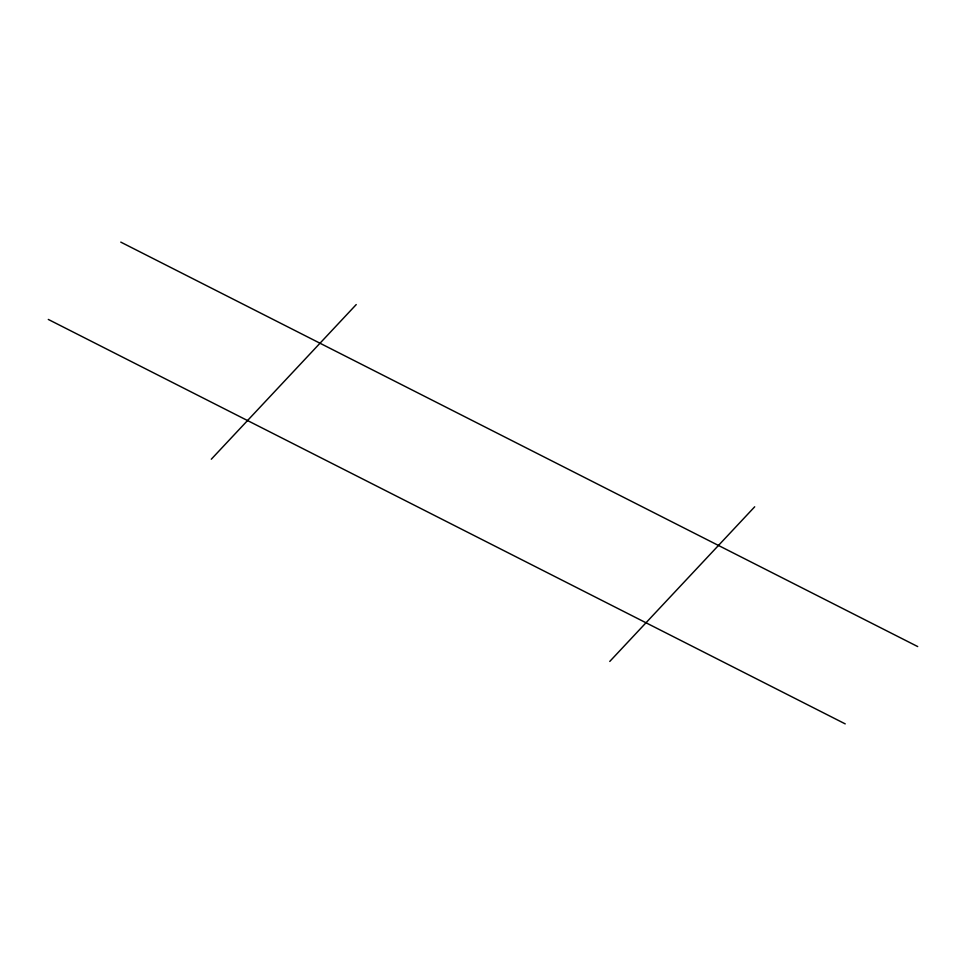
<?xml version="1.0" encoding="UTF-8"?>
<svg xmlns="http://www.w3.org/2000/svg" width="966" height="966" viewBox="0 0 966 966"><rect width="100%" height="100%" fill="white"/><g stroke="black" fill="none" stroke-linecap="round" stroke-linejoin="round"><path stroke-width="1.45" d="M211.3 459.212L356.237 304.568M609.763 661.432L754.7 506.788M120.774 242.116L917.7 646.568M48.3 319.432L845.226 723.884"/></g></svg>
